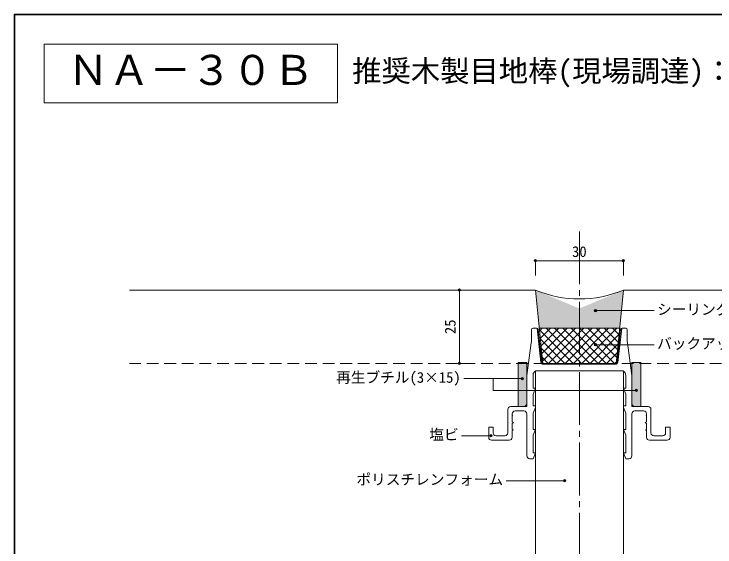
# Model space of a CAD drawing. Units: millimetres at full size, sheet at 1:2. Extents: x -891 to 891, y -194 to 194.
# Drawn here: x -890.8 to -651.9, y 12.4 to 194.2 of the extents above; entities that cross this region are included whole.
import ezdxf
from ezdxf.enums import TextEntityAlignment as Align

# ---------------------------------------------------------------- set-up
doc = ezdxf.new("R2010")
doc.units = ezdxf.units.MM
doc.header["$LTSCALE"] = 2
doc.header["$PDMODE"] = 32
doc.header["$PDSIZE"] = 0.8
doc.linetypes.add('CHAIN2', pattern=[12, 9, -1, 1, -1])
doc.linetypes.add('DASHED2', pattern=[3, 2, -1])
doc.layers.add('0-0_', color=7, linetype='Continuous', lineweight=9)
doc.layers.add('1-0_', color=5, linetype='Continuous', lineweight=9)
doc.styles.add('ＭＳ ゴシック', font='')
doc.styles.get('ＭＳ ゴシック').set_extended_font_data('MS Gothic')

msp = doc.modelspace()

# ---------------------------------------------------------------- linework, layer by layer
at = {"layer": '0-0_'}
for p, q in [((-890.56, 193.9), (-330.56, 193.9)), ((-890.56, -193.9), (-890.56, 193.9))]:
    msp.add_line(p, q, dxfattribs=at)
msp.add_lwpolyline([(-330.28, 194.18), (-890.84, 194.18), (-890.84, -194.18)], dxfattribs=at)
msp.add_lwpolyline([(-880.56, 183.9), (-880.56, 163.9), (-780.56, 163.9), (-780.56, 183.9)], close=True, dxfattribs=at)
at = {"layer": '1-0_', "color": 6, "linetype": 'CHAIN2'}
msp.add_line((-698.11, 120), (-698.11, -122), dxfattribs=at)
at = {"layer": '1-0_', "color": 7}
for p, q in [((-713.11, 110), (-713.11, 105)), ((-683.11, 110), (-713.11, 110)), ((-683.11, 110), (-683.11, 105)), ((-713.11, 100), (-851.51, 100)), ((-739.01, 100), (-734.01, 100)), ((-739.01, 75), (-739.01, 100)), ((-710.61, 75), (-713.11, 100)), ((-683.11, 100), (-685.61, 75)), ((-349.61, 100), (-683.11, 100)), ((-672.61, 93), (-692.61, 93)), ((-714.41, 86.5), (-714.41, 83.364)), ((-712.681, 87), (-713.91, 87)), ((-711.25, 75.36), (-712.532, 86.977)), ((-712.184, 86.555), (-710.959, 75.445)), ((-711.81, 87), (-684.41, 87)), ((-711.763, 86.532), (-700.232, 75)), ((-711.715, 86.051), (-710.766, 87)), ((-711.458, 83.479), (-707.937, 87)), ((-711.201, 80.908), (-705.109, 87)), ((-710.944, 78.337), (-702.28, 87)), ((-710.687, 75.765), (-699.452, 87)), ((-709.403, 87), (-697.403, 75)), ((-708.623, 75), (-696.623, 87)), ((-706.575, 87), (-694.575, 75)), ((-705.795, 75), (-693.795, 87)), ((-703.746, 87), (-691.746, 75)), ((-702.967, 75), (-690.967, 87)), ((-700.918, 87), (-688.918, 75)), ((-700.138, 75), (-688.138, 87)), ((-698.089, 87), (-686.089, 75)), ((-697.31, 75), (-685.31, 87)), ((-695.261, 87), (-685.396, 77.135)), ((-692.433, 87), (-685.139, 79.707)), ((-689.604, 87), (-684.882, 82.278)), ((-686.776, 87), (-684.625, 84.849)), ((-684.036, 86.555), (-685.261, 75.445)), ((-684.97, 75.36), (-683.688, 86.977)), ((-683.539, 87), (-682.31, 87)), ((-681.81, 86.5), (-681.81, 83.364)), ((-694.481, 75), (-684.624, 84.857)), ((-714.498, 82.042), (-715.883, 71.844)), ((-711.449, 83.389), (-703.06, 75)), ((-672.61, 81.35), (-692.61, 81.35)), ((-691.653, 75), (-684.939, 81.714)), ((-681.722, 82.042), (-680.337, 71.844)), ((-711.135, 80.246), (-705.888, 75)), ((-710.82, 77.103), (-708.717, 75)), ((-688.825, 75), (-685.253, 78.572)), ((-739.01, 75), (-734.01, 75)), ((-685.61, 75), (-710.61, 75)), ((-685.758, 75), (-710.462, 75)), ((-710.462, 74.7), (-685.758, 74.7)), ((-685.996, 75), (-685.567, 75.429)), ((-712.411, 72.5), (-683.809, 72.5)), ((-712.411, 72.5), (-683.809, 72.5)), ((-737.51, 69.801), (-717.51, 69.801)), ((-727.51, 65.801), (-727.51, 69.801)), ((-716.01, 70.258), (-716.01, 61.301)), ((-713.91, 70.96), (-713.91, 66.501)), ((-682.31, 70.96), (-682.31, 66.501)), ((-680.21, 70.258), (-680.21, 61.301)), ((-727.51, 65.801), (-678.71, 65.801)), ((-713.11, 66.501), (-713.91, 66.501)), ((-713.91, 64.501), (-713.11, 66.501)), ((-683.11, 66.501), (-682.31, 66.501)), ((-682.31, 64.501), (-683.11, 66.501)), ((-713.91, 64.501), (-713.91, 60.501)), ((-682.31, 64.501), (-682.31, 60.501)), ((-717.01, 60.301), (-721.51, 60.301)), ((-713.11, 60.501), (-713.91, 60.501)), ((-713.91, 58.001), (-713.11, 60.001)), ((-713.11, 60.501), (-713.11, 60.001)), ((-683.11, 60.501), (-683.11, 60.001)), ((-683.11, 60.501), (-682.31, 60.501)), ((-682.31, 58.001), (-683.11, 60.001)), ((-679.21, 60.301), (-674.71, 60.301)), ((-722.51, 59.301), (-722.51, 51.301)), ((-721.01, 57.801), (-721.01, 57.401)), ((-721.01, 57.401), (-720.81, 57.301)), ((-717.01, 58.801), (-720.01, 58.801)), ((-716.01, 57.801), (-716.01, 43.501)), ((-713.91, 58.001), (-713.91, 52.501)), ((-682.31, 58.001), (-682.31, 52.501)), ((-680.21, 57.801), (-680.21, 43.501)), ((-679.21, 58.801), (-676.21, 58.801)), ((-675.21, 57.401), (-675.41, 57.301)), ((-675.21, 57.801), (-675.21, 57.401)), ((-673.71, 59.301), (-673.71, 51.301)), ((-720.81, 57.301), (-721.01, 57.201)), ((-721.01, 57.201), (-721.01, 55.051)), ((-721.01, 55.051), (-720.51, 54.801)), ((-675.21, 55.051), (-675.71, 54.801)), ((-675.41, 57.301), (-675.21, 57.201)), ((-675.21, 57.201), (-675.21, 55.051)), ((-729.01, 49.801), (-729.01, 53.301)), ((-727.51, 53.301), (-729.01, 53.301)), ((-727.51, 51.301), (-727.51, 53.301)), ((-720.51, 54.801), (-721.01, 54.551)), ((-721.01, 54.551), (-721.01, 52.501)), ((-675.71, 54.801), (-675.21, 54.551)), ((-675.21, 54.551), (-675.21, 52.501)), ((-668.71, 51.301), (-668.71, 53.301)), ((-668.71, 53.301), (-667.21, 53.301)), ((-667.21, 49.801), (-667.21, 53.301)), ((-738.26, 50.301), (-728.26, 50.301)), ((-723.51, 50.301), (-726.51, 50.301)), ((-721.01, 52.501), (-720.61, 52.301)), ((-720.61, 52.301), (-721.01, 52.101)), ((-721.01, 52.101), (-721.01, 49.801)), ((-713.11, 52.501), (-713.91, 52.501)), ((-713.91, 50.501), (-713.11, 52.501)), ((-713.91, 50.501), (-713.91, 44.501)), ((-683.11, 52.501), (-682.31, 52.501)), ((-682.31, 50.501), (-683.11, 52.501)), ((-682.31, 50.501), (-682.31, 44.501)), ((-675.21, 52.501), (-675.61, 52.301)), ((-675.61, 52.301), (-675.21, 52.101)), ((-675.21, 52.101), (-675.21, 49.801)), ((-672.71, 50.301), (-669.71, 50.301)), ((-722.01, 48.801), (-728.01, 48.801)), ((-674.21, 48.801), (-668.21, 48.801)), ((-715.01, 42.501), (-713.91, 42.501)), ((-681.21, 42.501), (-682.31, 42.501)), ((-723.11, 35), (-703.11, 35))]:
    msp.add_line(p, q, dxfattribs=at)
at = {"layer": '1-0_', "color": 7, "linetype": 'DASHED2'}
msp.add_line((-349.61, 75), (-851.51, 75), dxfattribs=at)
at = {"layer": '1-0_', "color": 4}
for p, q in [((-713.11, 72.5), (-713.11, -64.5)), ((-683.11, 72.5), (-713.11, 72.5)), ((-683.11, -64.5), (-683.11, 72.5))]:
    msp.add_line(p, q, dxfattribs=at)
at = {"layer": '1-0_', "color": 2}
msp.add_line((-677.21, 60.301), (-680.21, 60.301), dxfattribs=at)
msp.add_lwpolyline([(-719.01, 75.301), (-716.01, 75.301), (-716.01, 60.301), (-719.01, 60.301)], close=True, dxfattribs=at)
msp.add_lwpolyline([(-680.21, 60.301), (-680.21, 75.301), (-677.21, 75.301), (-677.21, 60.301)], dxfattribs=at)
at = {"layer": '1-0_', "color": 7}
for points in [[(-713.91, 42.501), (-713.11, 44.501), (-713.91, 44.501)], [(-682.31, 42.501), (-683.11, 44.501), (-682.31, 44.501)]]:
    msp.add_lwpolyline(points, dxfattribs=at)
for centre, radius, start, end in [((-698.11, 136), 39, 247.38014, 292.61986), ((-713.91, 86.5), 0.5, 90, 180), ((-712.681, 86.5), 0.5, 6.29067, 90), ((-683.539, 86.5), 0.5, 90, 173.70933), ((-682.31, 86.5), 0.5, 0, 90), ((-724.41, 83.364), 10, 352.40183, 0), ((-671.81, 83.364), 10, 180, 187.59817), ((-710.462, 75.5), 0.8, 190.04255, 270), ((-710.462, 75.5), 0.5, 186.29067, 270), ((-685.758, 75.5), 0.5, 270, 353.70933), ((-685.758, 75.5), 0.8, 270, 349.95745), ((-706.01, 70.258), 10, 170.87379, 180), ((-712.411, 71), 1.5, 90, 181.52803), ((-683.809, 71), 1.5, 358.47197, 90), ((-690.21, 70.258), 10, 0, 9.12621), ((-721.51, 59.301), 1, 90, 180), ((-717.01, 61.301), 1, 270, 360), ((-679.21, 61.301), 1, 180, 270), ((-674.71, 59.301), 1, 0, 90), ((-720.01, 57.801), 1, 90, 180), ((-717.01, 57.801), 1, 360, 90), ((-679.21, 57.801), 1, 90, 180), ((-676.21, 57.801), 1, 0, 90), ((-726.51, 51.301), 1, 180, 270), ((-723.51, 51.301), 1, 270, 360), ((-672.71, 51.301), 1, 180, 270), ((-669.71, 51.301), 1, 270, 0), ((-728.01, 49.801), 1, 180, 270), ((-722.01, 49.801), 1, 270, 360), ((-674.21, 49.801), 1, 180, 270), ((-668.21, 49.801), 1, 270, 0), ((-715.01, 43.501), 1, 180, 270), ((-681.21, 43.501), 1, 270, 0)]:
    msp.add_arc(centre, radius, start, end, dxfattribs=at)
for p in [(-713.11, 110), (-683.11, 110), (-739.01, 100), (-739.01, 75)]:
    msp.add_point(p, dxfattribs=at)
at = {"layer": '1-0_', "color": 2}
for p in [(-692.61, 93), (-692.61, 81.35), (-717.51, 69.801), (-678.71, 65.801), (-728.26, 50.301), (-703.11, 35)]:
    msp.add_point(p, dxfattribs=at)
at = {"layer": '1-0_', "color": 9}
for points in [[(-713.11, 100), (-711.81, 87), (-684.41, 87)], [(-684.41, 87), (-698.11, 93.75), (-713.11, 100)], [(-684.41, 87), (-683.11, 100), (-698.11, 93.75)]]:
    msp.add_solid(points, dxfattribs=at)
at = {"layer": '1-0_', "color": 8}
for points in [[(-716.01, 75.301), (-719.01, 75.301), (-716.01, 60.301), (-719.01, 60.301)], [(-677.21, 75.301), (-680.21, 75.301), (-677.21, 60.301), (-680.21, 60.301)]]:
    msp.add_solid(points, dxfattribs=at)

# ---------------------------------------------------------------- texts
at = {"layer": '0-0_', "style": 'ＭＳ ゴシック'}
for s, height, p in [('ＮＡ－３０Ｂ', 10.26, (-872.56, 166.9)), ('推奨木製目地棒(現場調達)：30×25×25', 7.331, (-775.56, 168.9))]:
    msp.add_text(s, height=height, dxfattribs=at).set_placement(p, align=Align.BOTTOM_LEFT)
at = {"layer": '1-0_', "color": 7, "style": 'ＭＳ ゴシック'}
for s, p in [('30', (-700.61, 110.2)), ('シーリング', (-671.61, 90.5)), ('バックアップ材', (-671.61, 78.85)), ('再生ブチル(3×15)', (-781.01, 67.301)), ('塩ビ', (-749.26, 47.801)), ('ポリスチレンフォーム', (-774.11, 32.5))]:
    msp.add_text(s, height=3.666, dxfattribs=at).set_placement(p, align=Align.BOTTOM_LEFT)
msp.add_text('25', height=3.666, rotation=90, dxfattribs=at).set_placement((-739.21, 85), align=Align.BOTTOM_LEFT)

doc.saveas('drawing.dxf')
